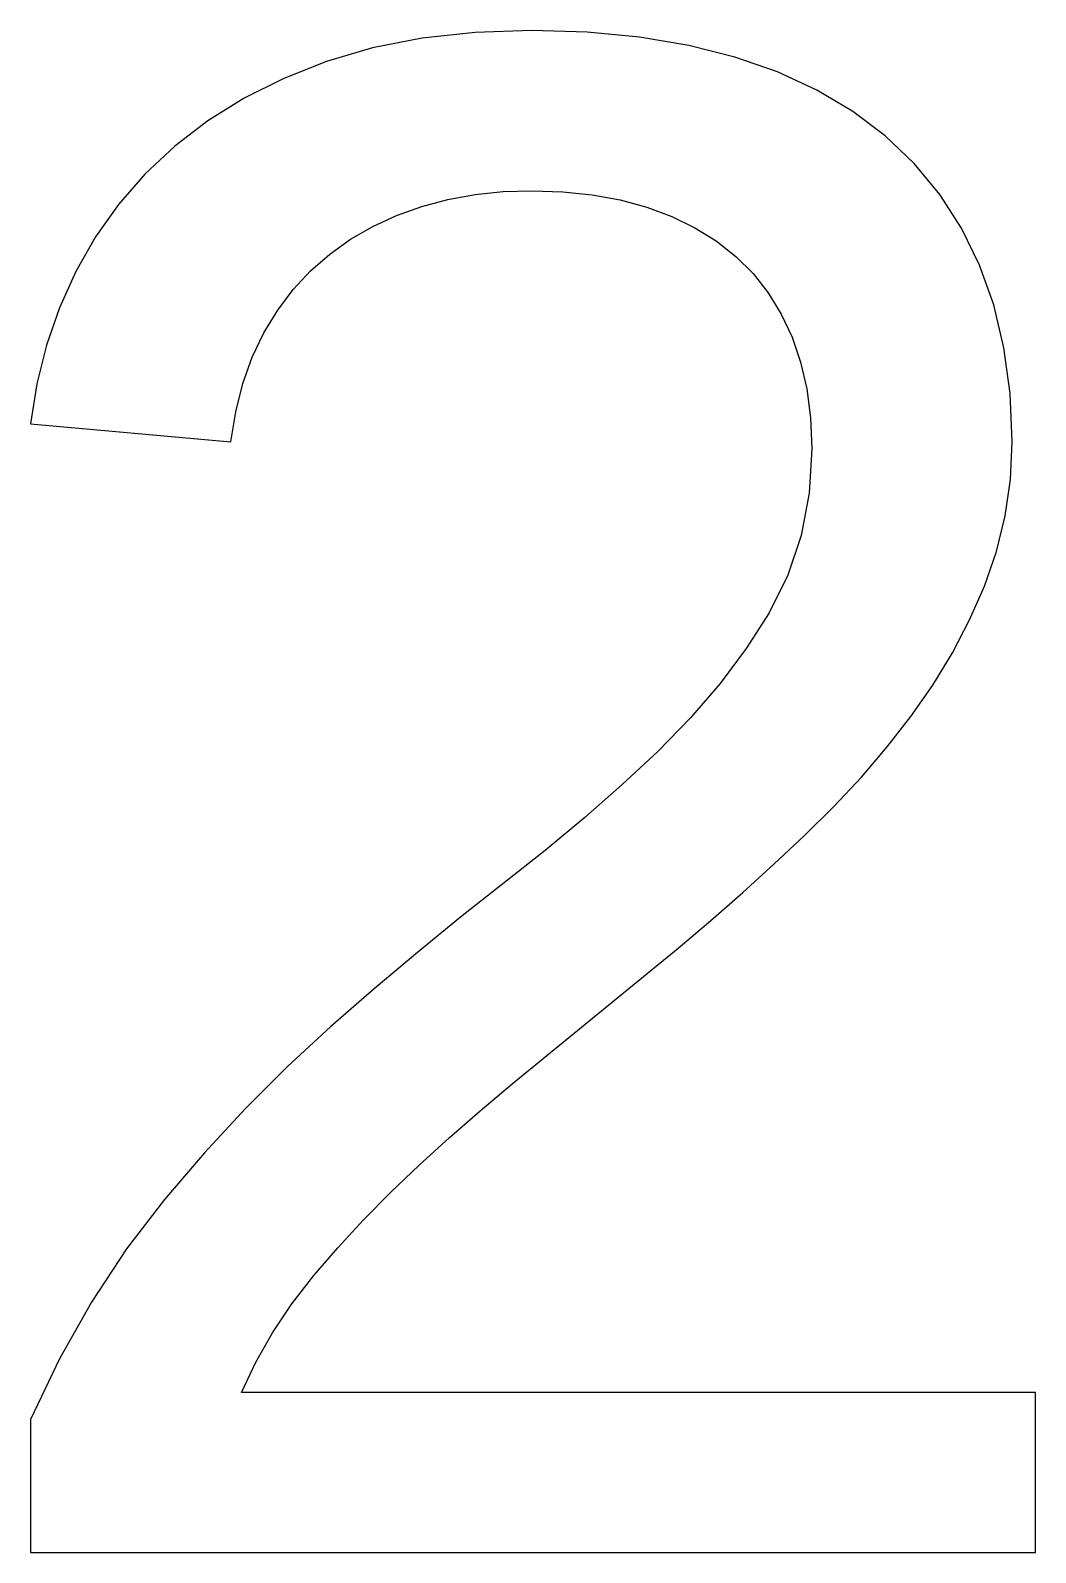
# Model space of a CAD drawing. Header units: metres. Extents: x 0.32 to 3.53, y 0 to 4.86.
import ezdxf

# ---------------------------------------------------------------- set-up
doc = ezdxf.new("R2010")
doc.units = ezdxf.units.M

msp = doc.modelspace()

# ---------------------------------------------------------------- linework, layer by layer
for p, q in [((1.92099, 4.864), (1.74055, 4.8578)), ((2.09843, 4.85867), (1.92099, 4.864)), ((1.57124, 4.83925), (1.41306, 4.8083)), ((1.74055, 4.8578), (1.57124, 4.83925)), ((2.26575, 4.84274), (2.09843, 4.85867)), ((2.42293, 4.81618), (2.26575, 4.84274)), ((2.56999, 4.77899), (2.42293, 4.81618)), ((1.41306, 4.8083), (1.26599, 4.765)), ((2.70692, 4.73137), (2.56999, 4.77899)), ((1.26599, 4.765), (1.12956, 4.71094)), ((2.83275, 4.67349), (2.70692, 4.73137)), ((1.12956, 4.71094), (1.00323, 4.64774)), ((2.94743, 4.60536), (2.83275, 4.67349)), ((1.00323, 4.64774), (0.887054, 4.57542)), ((0.887054, 4.57542), (0.780991, 4.49399)), ((3.05099, 4.52699), (2.94743, 4.60536)), ((3.14368, 4.43855), (3.05099, 4.52699)), ((0.780991, 4.49399), (0.685867, 4.4045)), ((3.22475, 4.34024), (3.14368, 4.43855)), ((0.685867, 4.4045), (0.601486, 4.308)), ((1.65393, 4.3233), (1.74074, 4.33925)), ((1.74074, 4.33925), (1.83043, 4.3488)), ((1.83043, 4.3488), (1.92299, 4.35199)), ((1.92299, 4.35199), (2.02124, 4.34868)), ((2.02124, 4.34868), (2.11499, 4.33875)), ((2.11499, 4.33875), (2.20424, 4.32217)), ((3.29417, 4.23206), (3.22475, 4.34024)), ((0.601486, 4.308), (0.527863, 4.2045)), ((1.48975, 4.27274), (1.56999, 4.30099)), ((1.56999, 4.30099), (1.65393, 4.3233)), ((2.20424, 4.32217), (2.28899, 4.299)), ((2.28899, 4.299), (2.36899, 4.26968)), ((1.34274, 4.19675), (1.41399, 4.23799)), ((1.41399, 4.23799), (1.48975, 4.27274)), ((2.36899, 4.26968), (2.44299, 4.23375)), ((2.44299, 4.23375), (2.51099, 4.19118)), ((3.35199, 4.114), (3.29417, 4.23206)), ((0.527863, 4.2045), (0.464996, 4.09399)), ((1.27599, 4.14899), (1.34274, 4.19675)), ((2.51099, 4.19118), (2.573, 4.142)), ((1.21487, 4.09543), (1.27599, 4.14899)), ((2.573, 4.142), (2.62849, 4.08687)), ((0.464996, 4.09399), (0.413177, 3.97806)), ((1.15948, 4.03574), (1.21487, 4.09543)), ((2.62849, 4.08687), (2.67699, 4.0255)), ((3.39749, 3.9868), (3.35199, 4.114)), ((1.10986, 3.96992), (1.15948, 4.03574)), ((2.67699, 4.0255), (2.71849, 3.95787)), ((0.413177, 3.97806), (0.37175, 3.85825)), ((1.06599, 3.89799), (1.10986, 3.96992)), ((2.71849, 3.95787), (2.75299, 3.88399)), ((3.42999, 3.85023), (3.39749, 3.9868)), ((1.02861, 3.81993), (1.06599, 3.89799)), ((0.37175, 3.85825), (0.340683, 3.73456)), ((2.75299, 3.88399), (2.78055, 3.80437)), ((3.44949, 3.7043), (3.42999, 3.85023)), ((0.998489, 3.73575), (1.02861, 3.81993)), ((2.78055, 3.80437), (2.80025, 3.71849)), ((0.340683, 3.73456), (0.319992, 3.60699)), ((0.975616, 3.64543), (0.998489, 3.73575)), ((2.80025, 3.71849), (2.81206, 3.62637)), ((3.45599, 3.549), (3.44949, 3.7043)), ((0.319992, 3.60699), (0.959991, 3.549)), ((0.959991, 3.549), (0.975616, 3.64543)), ((2.81206, 3.62637), (2.81599, 3.528)), ((2.81599, 3.528), (2.8075, 3.3853)), ((3.45049, 3.42943), (3.45599, 3.549)), ((3.43399, 3.31274), (3.45049, 3.42943)), ((2.8075, 3.3853), (2.782, 3.25024)), ((3.40649, 3.19893), (3.43399, 3.31274)), ((2.782, 3.25024), (2.73949, 3.1228)), ((3.368, 3.088), (3.40649, 3.19893)), ((2.73949, 3.1228), (2.67999, 3.00299)), ((3.32031, 2.98024), (3.368, 3.088)), ((2.67999, 3.00299), (2.60674, 2.88869)), ((3.26524, 2.875), (3.32031, 2.98024)), ((2.60674, 2.88869), (2.52299, 2.77675)), ((3.2028, 2.77225), (3.26524, 2.875)), ((2.52299, 2.77675), (2.42874, 2.66718)), ((3.133, 2.672), (3.2028, 2.77225)), ((2.42874, 2.66718), (2.32399, 2.56)), ((3.05661, 2.57431), (3.133, 2.672)), ((2.32399, 2.56), (2.21068, 2.4545)), ((2.97449, 2.47824), (3.05661, 2.57431)), ((2.21068, 2.4545), (2.09074, 2.349)), ((2.88661, 2.3838), (2.97449, 2.47824)), ((2.793, 2.29099), (2.88661, 2.3838)), ((2.09074, 2.349), (1.96417, 2.2435)), ((2.69537, 2.19949), (2.793, 2.29099)), ((1.96417, 2.2435), (1.69412, 2.03024)), ((2.59549, 2.10899), (2.69537, 2.19949)), ((2.49336, 2.01949), (2.59549, 2.10899)), ((1.69412, 2.03024), (1.55649, 1.918)), ((2.38899, 1.931), (2.49336, 2.01949)), ((1.55649, 1.918), (1.41812, 1.80124)), ((1.85861, 1.49786), (2.38899, 1.931)), ((1.41812, 1.80124), (1.27899, 1.67999)), ((1.27899, 1.67999), (1.14156, 1.55287)), ((1.14156, 1.55287), (1.00725, 1.41849)), ((1.75648, 1.4115), (1.85861, 1.49786)), ((1.00725, 1.41849), (0.876053, 1.27687)), ((1.65762, 1.32487), (1.75648, 1.4115)), ((1.562, 1.23799), (1.65762, 1.32487)), ((0.876053, 1.27687), (0.747986, 1.12799)), ((1.47043, 1.15068), (1.562, 1.23799)), ((0.747986, 1.12799), (0.626373, 0.970062)), ((1.38374, 1.06274), (1.47043, 1.15068)), ((1.30193, 0.974182), (1.38374, 1.06274)), ((1.22499, 0.884995), (1.30193, 0.974182)), ((0.626373, 0.970062), (0.514496, 0.800247)), ((1.15506, 0.794556), (1.22499, 0.884995)), ((0.514496, 0.800247), (0.412369, 0.618561)), ((1.09325, 0.70224), (1.15506, 0.794556)), ((1.03955, 0.608047), (1.09325, 0.70224)), ((0.412369, 0.618561), (0.319992, 0.424988)), ((0.993988, 0.511993), (1.03955, 0.608047)), ((3.53099, 0.511993), (0.993988, 0.511993)), ((3.53099, 0), (3.53099, 0.511993)), ((0.319992, 0.424988), (0.319992, 0)), ((0.319992, 0), (3.53099, 0))]:
    msp.add_line(p, q)

doc.saveas('drawing.dxf')
